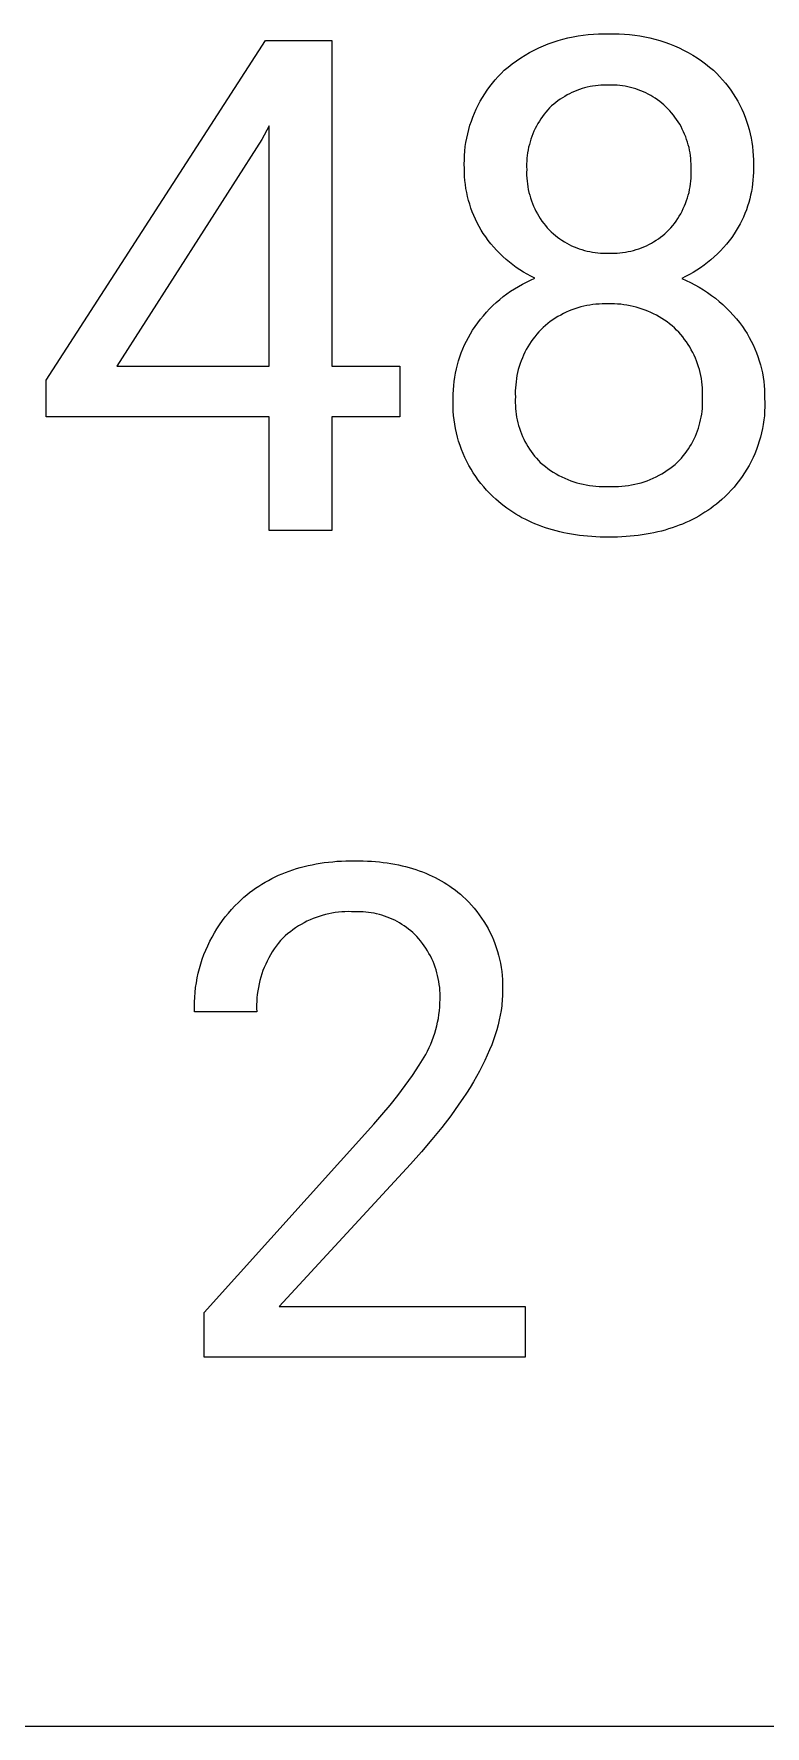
# Model space of a CAD drawing. Header units: millimetres. Extents: x 974 to 5700, y -47 to 3256.
# Drawn here: x 4735.4 to 4802.2, y 217.6 to 372.3 of the extents above; entities that cross this region are included whole.
import ezdxf

# ---------------------------------------------------------------- set-up
doc = ezdxf.new("R2010")
doc.units = ezdxf.units.MM
doc.header["$MEASUREMENT"] = 0
doc.layers.add('Domyślny', color=7, linetype='Continuous', true_color=0x000000)

msp = doc.modelspace()

# ---------------------------------------------------------------- linework, layer by layer
at = {"layer": 'Domyślny', "color": 18, "lineweight": 15, "true_color": 0x000000}
for p, q in [((4736.52, 340.63), (4756.55, 371.66)), ((4756.55, 371.66), (4762.61, 371.66)), ((4762.61, 371.66), (4762.61, 341.92)), ((4781.94, 371.19), (4782.38, 371.37)), ((4782.38, 371.37), (4782.82, 371.53)), ((4782.82, 371.53), (4783.27, 371.68)), ((4783.27, 371.68), (4783.72, 371.81)), ((4783.72, 371.81), (4784.17, 371.92)), ((4784.17, 371.92), (4784.64, 372.02)), ((4784.64, 372.02), (4785.1, 372.11)), ((4785.1, 372.11), (4785.57, 372.17)), ((4785.57, 372.17), (4786.03, 372.23)), ((4786.03, 372.23), (4786.5, 372.26)), ((4786.5, 372.26), (4786.97, 372.28)), ((4786.97, 372.28), (4787.45, 372.28)), ((4787.45, 372.28), (4787.92, 372.27)), ((4787.92, 372.27), (4788.39, 372.28)), ((4788.39, 372.28), (4788.86, 372.28)), ((4788.86, 372.28), (4789.33, 372.26)), ((4789.33, 372.26), (4789.8, 372.22)), ((4789.8, 372.22), (4790.27, 372.17)), ((4790.27, 372.17), (4790.73, 372.11)), ((4790.73, 372.11), (4791.2, 372.02)), ((4791.2, 372.02), (4791.66, 371.92)), ((4791.66, 371.92), (4792.11, 371.81)), ((4792.11, 371.81), (4792.57, 371.67)), ((4792.57, 371.67), (4793.01, 371.53)), ((4793.01, 371.53), (4793.46, 371.37)), ((4793.46, 371.37), (4793.89, 371.19)), ((4779.09, 369.54), (4779.47, 369.82)), ((4779.47, 369.82), (4779.86, 370.08)), ((4779.86, 370.08), (4780.26, 370.33)), ((4780.26, 370.33), (4780.67, 370.57)), ((4780.67, 370.57), (4781.09, 370.79)), ((4781.09, 370.79), (4781.51, 371)), ((4781.51, 371), (4781.94, 371.19)), ((4793.89, 371.19), (4794.32, 371)), ((4794.32, 371), (4794.74, 370.79)), ((4794.74, 370.79), (4795.16, 370.57)), ((4795.16, 370.57), (4795.57, 370.33)), ((4795.57, 370.33), (4795.97, 370.08)), ((4795.97, 370.08), (4796.36, 369.82)), ((4796.36, 369.82), (4796.74, 369.54)), ((4777.53, 368.08), (4777.8, 368.38)), ((4777.8, 368.38), (4778.08, 368.67)), ((4778.08, 368.67), (4778.36, 368.95)), ((4778.36, 368.95), (4778.72, 369.25)), ((4778.72, 369.25), (4779.09, 369.54)), ((4796.74, 369.54), (4797.11, 369.25)), ((4797.11, 369.25), (4797.47, 368.95)), ((4797.47, 368.95), (4797.76, 368.67)), ((4797.76, 368.67), (4798.03, 368.38)), ((4798.03, 368.38), (4798.3, 368.08)), ((4776.36, 366.47), (4776.57, 366.81)), ((4776.57, 366.81), (4776.8, 367.14)), ((4776.8, 367.14), (4777.03, 367.46)), ((4777.03, 367.46), (4777.28, 367.78)), ((4777.28, 367.78), (4777.53, 368.08)), ((4784.09, 366.7), (4783.88, 366.57)), ((4784.31, 366.81), (4784.09, 366.7)), ((4784.54, 366.92), (4784.31, 366.81)), ((4784.76, 367.02), (4784.54, 366.92)), ((4784.99, 367.11), (4784.76, 367.02)), ((4785.23, 367.2), (4784.99, 367.11)), ((4785.46, 367.28), (4785.23, 367.2)), ((4785.7, 367.35), (4785.46, 367.28)), ((4785.94, 367.41), (4785.7, 367.35)), ((4786.19, 367.46), (4785.94, 367.41)), ((4786.43, 367.5), (4786.19, 367.46)), ((4786.68, 367.54), (4786.43, 367.5)), ((4786.92, 367.57), (4786.68, 367.54)), ((4787.17, 367.59), (4786.92, 367.57)), ((4787.42, 367.6), (4787.17, 367.59)), ((4787.67, 367.6), (4787.42, 367.6)), ((4787.92, 367.59), (4787.67, 367.6)), ((4788.16, 367.6), (4787.92, 367.59)), ((4788.41, 367.59), (4788.16, 367.6)), ((4788.66, 367.58), (4788.41, 367.59)), ((4788.91, 367.56), (4788.66, 367.58)), ((4789.16, 367.53), (4788.91, 367.56)), ((4789.4, 367.49), (4789.16, 367.53)), ((4789.65, 367.44), (4789.4, 367.49)), ((4789.89, 367.39), (4789.65, 367.44)), ((4790.13, 367.32), (4789.89, 367.39)), ((4790.37, 367.25), (4790.13, 367.32)), ((4790.6, 367.17), (4790.37, 367.25)), ((4790.83, 367.08), (4790.6, 367.17)), ((4791.06, 366.99), (4790.83, 367.08)), ((4791.29, 366.88), (4791.06, 366.99)), ((4791.51, 366.77), (4791.29, 366.88)), ((4791.73, 366.65), (4791.51, 366.77)), ((4791.94, 366.52), (4791.73, 366.65)), ((4798.3, 368.08), (4798.56, 367.78)), ((4798.56, 367.78), (4798.81, 367.46)), ((4798.81, 367.46), (4799.04, 367.14)), ((4799.04, 367.14), (4799.26, 366.81)), ((4799.26, 366.81), (4799.48, 366.47)), ((4775.48, 364.67), (4775.63, 365.04)), ((4775.63, 365.04), (4775.8, 365.41)), ((4775.8, 365.41), (4775.97, 365.77)), ((4775.97, 365.77), (4776.16, 366.12)), ((4776.16, 366.12), (4776.36, 366.47)), ((4782.16, 365.13), (4782, 364.93)), ((4782.33, 365.33), (4782.16, 365.13)), ((4782.5, 365.52), (4782.33, 365.33)), ((4782.68, 365.69), (4782.5, 365.52)), ((4782.87, 365.85), (4782.68, 365.69)), ((4783.06, 366.01), (4782.87, 365.85)), ((4783.26, 366.16), (4783.06, 366.01)), ((4783.46, 366.3), (4783.26, 366.16)), ((4783.67, 366.44), (4783.46, 366.3)), ((4783.88, 366.57), (4783.67, 366.44)), ((4792.15, 366.39), (4791.94, 366.52)), ((4792.36, 366.25), (4792.15, 366.39)), ((4792.56, 366.1), (4792.36, 366.25)), ((4792.75, 365.94), (4792.56, 366.1)), ((4792.94, 365.78), (4792.75, 365.94)), ((4793.12, 365.61), (4792.94, 365.78)), ((4793.3, 365.44), (4793.12, 365.61)), ((4793.47, 365.25), (4793.3, 365.44)), ((4793.64, 365.06), (4793.47, 365.25)), ((4793.8, 364.86), (4793.64, 365.06)), ((4799.48, 366.47), (4799.68, 366.12)), ((4799.68, 366.12), (4799.86, 365.77)), ((4799.86, 365.77), (4800.04, 365.41)), ((4800.04, 365.41), (4800.2, 365.05)), ((4800.2, 365.05), (4800.35, 364.68)), ((4756.9, 363.88), (4756.22, 362.64)), ((4756.9, 341.92), (4756.9, 363.88)), ((4775.02, 363.15), (4775.11, 363.54)), ((4775.11, 363.54), (4775.22, 363.92)), ((4775.22, 363.92), (4775.35, 364.3)), ((4775.35, 364.3), (4775.48, 364.67)), ((4781.18, 363.62), (4781.07, 363.39)), ((4781.3, 363.85), (4781.18, 363.62)), ((4781.42, 364.08), (4781.3, 363.85)), ((4781.56, 364.3), (4781.42, 364.08)), ((4781.7, 364.51), (4781.56, 364.3)), ((4781.84, 364.72), (4781.7, 364.51)), ((4782, 364.93), (4781.84, 364.72)), ((4793.95, 364.66), (4793.8, 364.86)), ((4794.1, 364.45), (4793.95, 364.66)), ((4794.24, 364.24), (4794.1, 364.45)), ((4794.38, 364.02), (4794.24, 364.24)), ((4794.5, 363.8), (4794.38, 364.02)), ((4794.62, 363.57), (4794.5, 363.8)), ((4794.73, 363.34), (4794.62, 363.57)), ((4800.35, 364.68), (4800.49, 364.3)), ((4800.49, 364.3), (4800.61, 363.92)), ((4800.61, 363.92), (4800.72, 363.54)), ((4800.72, 363.54), (4800.82, 363.15)), ((4756.22, 362.64), (4742.97, 341.92)), ((4774.76, 361.57), (4774.8, 361.97)), ((4774.8, 361.97), (4774.86, 362.36)), ((4774.86, 362.36), (4774.93, 362.76)), ((4774.93, 362.76), (4775.02, 363.15)), ((4780.65, 362.18), (4780.58, 361.93)), ((4780.71, 362.42), (4780.65, 362.18)), ((4780.79, 362.67), (4780.71, 362.42)), ((4780.88, 362.91), (4780.79, 362.67)), ((4780.97, 363.15), (4780.88, 362.91)), ((4781.07, 363.39), (4780.97, 363.15)), ((4794.83, 363.11), (4794.73, 363.34)), ((4794.93, 362.88), (4794.83, 363.11)), ((4795.01, 362.64), (4794.93, 362.88)), ((4795.09, 362.39), (4795.01, 362.64)), ((4795.16, 362.15), (4795.09, 362.39)), ((4795.23, 361.9), (4795.16, 362.15)), ((4800.82, 363.15), (4800.9, 362.76)), ((4800.9, 362.76), (4800.98, 362.37)), ((4800.98, 362.37), (4801.03, 361.97)), ((4801.03, 361.97), (4801.07, 361.57)), ((4774.71, 360.37), (4774.72, 360.77)), ((4774.72, 360.77), (4774.73, 361.17)), ((4774.73, 361.17), (4774.76, 361.57)), ((4780.41, 360.65), (4780.4, 360.4)), ((4780.43, 360.91), (4780.41, 360.65)), ((4780.45, 361.17), (4780.43, 360.91)), ((4780.49, 361.42), (4780.45, 361.17)), ((4780.53, 361.67), (4780.49, 361.42)), ((4780.58, 361.93), (4780.53, 361.67)), ((4795.28, 361.65), (4795.23, 361.9)), ((4795.33, 361.4), (4795.28, 361.65)), ((4795.36, 361.15), (4795.33, 361.4)), ((4795.39, 360.9), (4795.36, 361.15)), ((4795.41, 360.64), (4795.39, 360.9)), ((4795.43, 360.39), (4795.41, 360.64)), ((4801.07, 361.57), (4801.1, 361.17)), ((4801.1, 361.17), (4801.12, 360.77)), ((4801.12, 360.77), (4801.12, 360.37)), ((4774.73, 359.97), (4774.71, 360.37)), ((4774.73, 359.61), (4774.73, 359.97)), ((4774.74, 359.24), (4774.73, 359.61)), ((4774.77, 358.87), (4774.74, 359.24)), ((4774.81, 358.5), (4774.77, 358.87)), ((4780.4, 360.4), (4780.4, 360.14)), ((4780.4, 360.14), (4780.41, 359.88)), ((4780.41, 359.88), (4780.4, 359.62)), ((4780.4, 359.62), (4780.4, 359.35)), ((4780.4, 359.35), (4780.42, 359.09)), ((4780.42, 359.09), (4780.44, 358.83)), ((4795.4, 358.83), (4795.42, 359.09)), ((4795.42, 359.88), (4795.43, 360.14)), ((4795.43, 359.62), (4795.42, 359.88)), ((4795.42, 359.09), (4795.43, 359.36)), ((4795.43, 360.14), (4795.43, 360.39)), ((4795.43, 359.36), (4795.43, 359.62)), ((4801.07, 358.92), (4801.04, 358.58)), ((4801.09, 359.27), (4801.07, 358.92)), ((4801.11, 359.62), (4801.09, 359.27)), ((4801.12, 360.37), (4801.11, 359.97)), ((4801.11, 359.97), (4801.11, 359.62)), ((4774.86, 358.14), (4774.81, 358.5)), ((4774.93, 357.78), (4774.86, 358.14)), ((4775, 357.42), (4774.93, 357.78)), ((4775.09, 357.06), (4775, 357.42)), ((4780.44, 358.83), (4780.47, 358.57)), ((4780.47, 358.57), (4780.51, 358.31)), ((4780.51, 358.31), (4780.55, 358.05)), ((4780.55, 358.05), (4780.61, 357.79)), ((4780.61, 357.79), (4780.68, 357.54)), ((4780.68, 357.54), (4780.75, 357.28)), ((4795.09, 357.29), (4795.16, 357.54)), ((4795.16, 357.54), (4795.23, 357.79)), ((4795.23, 357.79), (4795.28, 358.05)), ((4795.28, 358.05), (4795.33, 358.31)), ((4795.33, 358.31), (4795.37, 358.57)), ((4795.37, 358.57), (4795.4, 358.83)), ((4800.86, 357.54), (4800.78, 357.2)), ((4800.93, 357.88), (4800.86, 357.54)), ((4800.99, 358.23), (4800.93, 357.88)), ((4801.04, 358.58), (4800.99, 358.23)), ((4775.2, 356.7), (4775.09, 357.06)), ((4775.31, 356.35), (4775.2, 356.7)), ((4775.44, 356.01), (4775.31, 356.35)), ((4775.58, 355.67), (4775.44, 356.01)), ((4780.75, 357.28), (4780.83, 357.03)), ((4780.83, 357.03), (4780.93, 356.79)), ((4780.93, 356.79), (4781.03, 356.54)), ((4781.03, 356.54), (4781.14, 356.3)), ((4781.14, 356.3), (4781.25, 356.07)), ((4781.25, 356.07), (4781.38, 355.84)), ((4781.38, 355.84), (4781.51, 355.61)), ((4794.34, 355.61), (4794.47, 355.84)), ((4794.47, 355.84), (4794.6, 356.07)), ((4794.6, 356.07), (4794.71, 356.31)), ((4794.71, 356.31), (4794.82, 356.55)), ((4794.82, 356.55), (4794.92, 356.79)), ((4794.92, 356.79), (4795.01, 357.04)), ((4795.01, 357.04), (4795.09, 357.29)), ((4800.34, 355.87), (4800.2, 355.54)), ((4800.47, 356.19), (4800.34, 355.87)), ((4800.58, 356.52), (4800.47, 356.19)), ((4800.69, 356.86), (4800.58, 356.52)), ((4800.78, 357.2), (4800.69, 356.86)), ((4775.73, 355.33), (4775.58, 355.67)), ((4775.89, 355), (4775.73, 355.33)), ((4776.06, 354.67), (4775.89, 355)), ((4776.25, 354.35), (4776.06, 354.67)), ((4776.44, 354.04), (4776.25, 354.35)), ((4781.51, 355.61), (4781.65, 355.39)), ((4781.65, 355.39), (4781.8, 355.17)), ((4781.8, 355.17), (4781.96, 354.96)), ((4781.96, 354.96), (4782.12, 354.75)), ((4782.12, 354.75), (4782.29, 354.55)), ((4782.29, 354.55), (4782.47, 354.36)), ((4782.47, 354.36), (4782.65, 354.18)), ((4793.21, 354.18), (4793.39, 354.36)), ((4793.39, 354.36), (4793.57, 354.55)), ((4793.57, 354.55), (4793.74, 354.75)), ((4793.74, 354.75), (4793.9, 354.96)), ((4793.9, 354.96), (4794.05, 355.17)), ((4794.05, 355.17), (4794.2, 355.39)), ((4794.2, 355.39), (4794.34, 355.61)), ((4799.55, 354.3), (4799.36, 354.01)), ((4799.73, 354.61), (4799.55, 354.3)), ((4799.9, 354.91), (4799.73, 354.61)), ((4800.05, 355.23), (4799.9, 354.91)), ((4800.2, 355.54), (4800.05, 355.23)), ((4776.66, 353.72), (4776.44, 354.04)), ((4776.9, 353.4), (4776.66, 353.72)), ((4777.14, 353.09), (4776.9, 353.4)), ((4777.4, 352.79), (4777.14, 353.09)), ((4777.66, 352.5), (4777.4, 352.79)), ((4782.65, 354.18), (4782.84, 354.01)), ((4782.84, 354.01), (4783.03, 353.85)), ((4783.03, 353.85), (4783.23, 353.7)), ((4783.23, 353.7), (4783.43, 353.55)), ((4783.43, 353.55), (4783.63, 353.41)), ((4783.63, 353.41), (4783.85, 353.28)), ((4783.85, 353.28), (4784.06, 353.15)), ((4784.06, 353.15), (4784.28, 353.03)), ((4784.28, 353.03), (4784.51, 352.92)), ((4784.51, 352.92), (4784.74, 352.82)), ((4784.74, 352.82), (4784.97, 352.73)), ((4784.97, 352.73), (4785.21, 352.64)), ((4790.64, 352.64), (4790.88, 352.73)), ((4790.88, 352.73), (4791.11, 352.82)), ((4791.11, 352.82), (4791.34, 352.92)), ((4791.34, 352.92), (4791.56, 353.04)), ((4791.56, 353.04), (4791.79, 353.15)), ((4791.79, 353.15), (4792, 353.28)), ((4792, 353.28), (4792.22, 353.41)), ((4792.22, 353.41), (4792.43, 353.55)), ((4792.43, 353.55), (4792.63, 353.7)), ((4792.63, 353.7), (4792.83, 353.85)), ((4792.83, 353.85), (4793.02, 354.01)), ((4793.02, 354.01), (4793.21, 354.18)), ((4798.38, 352.75), (4798.1, 352.46)), ((4798.64, 353.06), (4798.38, 352.75)), ((4798.89, 353.37), (4798.64, 353.06)), ((4799.13, 353.68), (4798.89, 353.37)), ((4799.36, 354.01), (4799.13, 353.68)), ((4777.94, 352.21), (4777.66, 352.5)), ((4778.22, 351.94), (4777.94, 352.21)), ((4778.52, 351.67), (4778.22, 351.94)), ((4778.82, 351.42), (4778.52, 351.67)), ((4779.13, 351.18), (4778.82, 351.42)), ((4779.45, 350.94), (4779.13, 351.18)), ((4785.21, 352.64), (4785.44, 352.56)), ((4785.44, 352.56), (4785.68, 352.49)), ((4785.68, 352.49), (4785.93, 352.43)), ((4785.93, 352.43), (4786.17, 352.38)), ((4786.17, 352.38), (4786.42, 352.33)), ((4786.42, 352.33), (4786.67, 352.3)), ((4786.67, 352.3), (4786.91, 352.27)), ((4786.91, 352.27), (4787.16, 352.25)), ((4787.16, 352.25), (4787.42, 352.24)), ((4787.42, 352.24), (4787.67, 352.24)), ((4787.67, 352.24), (4787.92, 352.25)), ((4787.92, 352.25), (4788.17, 352.24)), ((4788.17, 352.24), (4788.42, 352.24)), ((4788.42, 352.24), (4788.67, 352.25)), ((4788.67, 352.25), (4788.92, 352.27)), ((4788.92, 352.27), (4789.17, 352.3)), ((4789.17, 352.3), (4789.42, 352.33)), ((4789.42, 352.33), (4789.67, 352.38)), ((4789.67, 352.38), (4789.91, 352.43)), ((4789.91, 352.43), (4790.16, 352.49)), ((4790.16, 352.49), (4790.4, 352.56)), ((4790.4, 352.56), (4790.64, 352.64)), ((4796.61, 351.14), (4796.28, 350.91)), ((4796.93, 351.39), (4796.61, 351.14)), ((4797.23, 351.64), (4796.93, 351.39)), ((4797.53, 351.9), (4797.23, 351.64)), ((4797.82, 352.18), (4797.53, 351.9)), ((4798.1, 352.46), (4797.82, 352.18)), ((4779.77, 350.72), (4779.45, 350.94)), ((4780.11, 350.51), (4779.77, 350.72)), ((4780.01, 349.41), (4780.39, 349.6)), ((4780.45, 350.31), (4780.11, 350.51)), ((4780.39, 349.6), (4780.76, 349.78)), ((4780.79, 350.12), (4780.45, 350.31)), ((4780.76, 349.78), (4781.15, 349.95)), ((4781.15, 349.95), (4780.79, 350.12)), ((4794.92, 350.09), (4794.56, 349.92)), ((4794.56, 349.92), (4794.97, 349.74)), ((4795.27, 350.28), (4794.92, 350.09)), ((4794.97, 349.74), (4795.37, 349.55)), ((4795.61, 350.48), (4795.27, 350.28)), ((4795.95, 350.69), (4795.61, 350.48)), ((4796.28, 350.91), (4795.95, 350.69)), ((4777.94, 348), (4778.26, 348.26)), ((4778.26, 348.26), (4778.6, 348.51)), ((4778.6, 348.51), (4778.94, 348.75)), ((4778.94, 348.75), (4779.29, 348.98)), ((4779.29, 348.98), (4779.65, 349.2)), ((4779.65, 349.2), (4780.01, 349.41)), ((4795.37, 349.55), (4795.77, 349.34)), ((4795.77, 349.34), (4796.16, 349.12)), ((4796.16, 349.12), (4796.55, 348.89)), ((4796.55, 348.89), (4796.92, 348.64)), ((4796.92, 348.64), (4797.29, 348.38)), ((4797.29, 348.38), (4797.64, 348.11)), ((4797.64, 348.11), (4797.99, 347.83)), ((4776.19, 346.2), (4776.45, 346.52)), ((4776.45, 346.52), (4776.73, 346.84)), ((4776.73, 346.84), (4777.02, 347.14)), ((4777.02, 347.14), (4777.31, 347.44)), ((4777.31, 347.44), (4777.62, 347.72)), ((4777.62, 347.72), (4777.94, 348)), ((4783.51, 346.58), (4783.26, 346.44)), ((4783.76, 346.72), (4783.51, 346.58)), ((4784.01, 346.84), (4783.76, 346.72)), ((4784.27, 346.95), (4784.01, 346.84)), ((4784.53, 347.06), (4784.27, 346.95)), ((4784.8, 347.15), (4784.53, 347.06)), ((4785.07, 347.24), (4784.8, 347.15)), ((4785.34, 347.32), (4785.07, 347.24)), ((4785.61, 347.39), (4785.34, 347.32)), ((4785.89, 347.44), (4785.61, 347.39)), ((4786.16, 347.49), (4785.89, 347.44)), ((4786.44, 347.53), (4786.16, 347.49)), ((4786.72, 347.56), (4786.44, 347.53)), ((4787.01, 347.58), (4786.72, 347.56)), ((4787.29, 347.6), (4787.01, 347.58)), ((4787.57, 347.6), (4787.29, 347.6)), ((4787.85, 347.59), (4787.57, 347.6)), ((4788.14, 347.59), (4787.85, 347.59)), ((4788.43, 347.59), (4788.14, 347.59)), ((4788.71, 347.58), (4788.43, 347.59)), ((4789, 347.56), (4788.71, 347.58)), ((4789.28, 347.52), (4789, 347.56)), ((4789.56, 347.48), (4789.28, 347.52)), ((4789.85, 347.43), (4789.56, 347.48)), ((4790.13, 347.37), (4789.85, 347.43)), ((4790.4, 347.3), (4790.13, 347.37)), ((4790.68, 347.22), (4790.4, 347.3)), ((4790.95, 347.13), (4790.68, 347.22)), ((4791.22, 347.04), (4790.95, 347.13)), ((4791.48, 346.93), (4791.22, 347.04)), ((4791.75, 346.81), (4791.48, 346.93)), ((4792, 346.69), (4791.75, 346.81)), ((4792.26, 346.56), (4792, 346.69)), ((4792.51, 346.42), (4792.26, 346.56)), ((4797.99, 347.83), (4798.33, 347.53)), ((4798.33, 347.53), (4798.65, 347.22)), ((4798.65, 347.22), (4798.97, 346.9)), ((4798.97, 346.9), (4799.27, 346.58)), ((4799.27, 346.58), (4799.57, 346.24)), ((4775.27, 344.87), (4775.47, 345.2)), ((4775.47, 345.2), (4775.69, 345.53)), ((4775.69, 345.53), (4775.93, 345.87)), ((4775.93, 345.87), (4776.19, 346.2)), ((4781.51, 345.04), (4781.32, 344.82)), ((4781.7, 345.24), (4781.51, 345.04)), ((4781.9, 345.44), (4781.7, 345.24)), ((4782.12, 345.62), (4781.9, 345.44)), ((4782.33, 345.8), (4782.12, 345.62)), ((4782.56, 345.98), (4782.33, 345.8)), ((4782.79, 346.14), (4782.56, 345.98)), ((4783.02, 346.3), (4782.79, 346.14)), ((4783.26, 346.44), (4783.02, 346.3)), ((4792.75, 346.27), (4792.51, 346.42)), ((4792.99, 346.11), (4792.75, 346.27)), ((4793.23, 345.95), (4792.99, 346.11)), ((4793.45, 345.77), (4793.23, 345.95)), ((4793.68, 345.59), (4793.45, 345.77)), ((4793.89, 345.41), (4793.68, 345.59)), ((4794.1, 345.21), (4793.89, 345.41)), ((4794.3, 345.01), (4794.1, 345.21)), ((4794.48, 344.8), (4794.3, 345.01)), ((4799.57, 346.24), (4799.85, 345.89)), ((4799.85, 345.89), (4800.11, 345.53)), ((4800.11, 345.53), (4800.33, 345.21)), ((4800.33, 345.21), (4800.54, 344.88)), ((4774.43, 343.14), (4774.58, 343.5)), ((4774.58, 343.5), (4774.73, 343.85)), ((4774.73, 343.85), (4774.9, 344.2)), ((4774.9, 344.2), (4775.08, 344.54)), ((4775.08, 344.54), (4775.27, 344.87)), ((4780.37, 343.43), (4780.24, 343.18)), ((4780.51, 343.67), (4780.37, 343.43)), ((4780.66, 343.91), (4780.51, 343.67)), ((4780.81, 344.15), (4780.66, 343.91)), ((4780.97, 344.38), (4780.81, 344.15)), ((4781.14, 344.6), (4780.97, 344.38)), ((4781.32, 344.82), (4781.14, 344.6)), ((4794.66, 344.58), (4794.48, 344.8)), ((4794.83, 344.36), (4794.66, 344.58)), ((4795, 344.13), (4794.83, 344.36)), ((4795.15, 343.9), (4795, 344.13)), ((4795.3, 343.66), (4795.15, 343.9)), ((4795.44, 343.41), (4795.3, 343.66)), ((4795.57, 343.16), (4795.44, 343.41)), ((4800.54, 344.88), (4800.73, 344.54)), ((4800.73, 344.54), (4800.91, 344.2)), ((4800.91, 344.2), (4801.08, 343.85)), ((4801.08, 343.85), (4801.24, 343.5)), ((4801.24, 343.5), (4801.39, 343.14)), ((4742.97, 341.92), (4756.9, 341.92)), ((4762.61, 341.92), (4768.83, 341.92)), ((4768.83, 341.92), (4768.83, 337.28)), ((4773.98, 341.66), (4774.08, 342.03)), ((4774.08, 342.03), (4774.18, 342.41)), ((4774.18, 342.41), (4774.3, 342.77)), ((4774.3, 342.77), (4774.43, 343.14)), ((4779.72, 341.87), (4779.64, 341.6)), ((4779.81, 342.14), (4779.72, 341.87)), ((4779.9, 342.4), (4779.81, 342.14)), ((4780.01, 342.67), (4779.9, 342.4)), ((4780.12, 342.92), (4780.01, 342.67)), ((4780.24, 343.18), (4780.12, 342.92)), ((4795.7, 342.91), (4795.57, 343.16)), ((4795.81, 342.65), (4795.7, 342.91)), ((4795.92, 342.39), (4795.81, 342.65)), ((4796.01, 342.13), (4795.92, 342.39)), ((4796.1, 341.86), (4796.01, 342.13)), ((4796.18, 341.59), (4796.1, 341.86)), ((4801.39, 343.14), (4801.52, 342.78)), ((4801.52, 342.78), (4801.64, 342.41)), ((4801.64, 342.41), (4801.75, 342.04)), ((4801.75, 342.04), (4801.85, 341.67)), ((4736.52, 337.28), (4736.52, 340.63)), ((4773.74, 340.14), (4773.78, 340.52)), ((4773.78, 340.52), (4773.83, 340.9)), ((4773.83, 340.9), (4773.9, 341.28)), ((4773.9, 341.28), (4773.98, 341.66)), ((4779.43, 340.49), (4779.4, 340.21)), ((4779.47, 340.77), (4779.43, 340.49)), ((4779.52, 341.05), (4779.47, 340.77)), ((4779.58, 341.33), (4779.52, 341.05)), ((4779.64, 341.6), (4779.58, 341.33)), ((4796.25, 341.32), (4796.18, 341.59)), ((4796.31, 341.05), (4796.25, 341.32)), ((4796.36, 340.77), (4796.31, 341.05)), ((4796.4, 340.49), (4796.36, 340.77)), ((4796.43, 340.21), (4796.4, 340.49)), ((4801.85, 341.67), (4801.93, 341.29)), ((4801.93, 341.29), (4802, 340.91)), ((4802, 340.91), (4802.05, 340.52)), ((4802.05, 340.52), (4802.1, 340.14)), ((4773.68, 338.58), (4773.69, 338.98)), ((4773.69, 339.36), (4773.71, 339.75)), ((4773.69, 338.98), (4773.69, 339.36)), ((4773.71, 339.75), (4773.74, 340.14)), ((4779.38, 339.93), (4779.36, 339.65)), ((4779.36, 339.65), (4779.36, 339.37)), ((4779.36, 339.37), (4779.37, 339.09)), ((4779.37, 339.09), (4779.36, 338.82)), ((4779.36, 338.82), (4779.36, 338.56)), ((4779.4, 340.21), (4779.38, 339.93)), ((4796.45, 339.93), (4796.43, 340.21)), ((4796.47, 339.65), (4796.45, 339.93)), ((4796.46, 339.09), (4796.47, 339.37)), ((4796.47, 338.83), (4796.46, 339.09)), ((4796.47, 339.37), (4796.47, 339.65)), ((4796.47, 338.56), (4796.47, 338.83)), ((4802.1, 340.14), (4802.13, 339.75)), ((4802.13, 339.75), (4802.14, 339.37)), ((4802.14, 339.37), (4802.14, 338.98)), ((4802.14, 338.98), (4802.16, 338.58)), ((4756.9, 337.28), (4736.52, 337.28)), ((4756.9, 326.89), (4756.9, 337.28)), ((4768.83, 337.28), (4762.61, 337.28)), ((4762.61, 337.28), (4762.61, 326.89)), ((4773.68, 338.18), (4773.68, 338.58)), ((4773.7, 337.78), (4773.68, 338.18)), ((4773.73, 337.39), (4773.7, 337.78)), ((4773.77, 336.99), (4773.73, 337.39)), ((4779.36, 338.56), (4779.37, 338.3)), ((4779.37, 338.3), (4779.38, 338.03)), ((4779.38, 338.03), (4779.41, 337.77)), ((4779.41, 337.77), (4779.44, 337.51)), ((4779.44, 337.51), (4779.48, 337.25)), ((4779.48, 337.25), (4779.54, 336.99)), ((4796.29, 337), (4796.35, 337.25)), ((4796.35, 337.25), (4796.39, 337.51)), ((4796.39, 337.51), (4796.42, 337.77)), ((4796.42, 337.77), (4796.45, 338.04)), ((4796.45, 338.04), (4796.47, 338.3)), ((4796.47, 338.3), (4796.47, 338.56)), ((4802.11, 337.38), (4802.06, 336.99)), ((4802.14, 337.78), (4802.11, 337.38)), ((4802.15, 338.18), (4802.14, 337.78)), ((4802.16, 338.58), (4802.15, 338.18)), ((4773.83, 336.6), (4773.77, 336.99)), ((4773.9, 336.2), (4773.83, 336.6)), ((4773.99, 335.81), (4773.9, 336.2)), ((4774.08, 335.43), (4773.99, 335.81)), ((4779.54, 336.99), (4779.6, 336.73)), ((4779.6, 336.73), (4779.67, 336.48)), ((4779.67, 336.48), (4779.74, 336.23)), ((4779.74, 336.23), (4779.83, 335.98)), ((4779.83, 335.98), (4779.92, 335.73)), ((4779.92, 335.73), (4780.02, 335.49)), ((4795.81, 335.5), (4795.91, 335.74)), ((4795.91, 335.74), (4796, 335.99)), ((4796, 335.99), (4796.09, 336.23)), ((4796.09, 336.23), (4796.17, 336.49)), ((4796.17, 336.49), (4796.23, 336.74)), ((4796.23, 336.74), (4796.29, 337)), ((4801.85, 335.81), (4801.76, 335.42)), ((4801.94, 336.2), (4801.85, 335.81)), ((4802.01, 336.59), (4801.94, 336.2)), ((4802.06, 336.99), (4802.01, 336.59)), ((4774.19, 335.04), (4774.08, 335.43)), ((4774.32, 334.66), (4774.19, 335.04)), ((4774.45, 334.29), (4774.32, 334.66)), ((4774.6, 333.92), (4774.45, 334.29)), ((4780.02, 335.49), (4780.13, 335.25)), ((4780.13, 335.25), (4780.25, 335.01)), ((4780.25, 335.01), (4780.38, 334.78)), ((4780.38, 334.78), (4780.51, 334.56)), ((4780.51, 334.56), (4780.65, 334.33)), ((4780.65, 334.33), (4780.8, 334.11)), ((4780.8, 334.11), (4780.96, 333.9)), ((4794.87, 333.92), (4795.03, 334.13)), ((4795.03, 334.13), (4795.18, 334.34)), ((4795.18, 334.34), (4795.32, 334.57)), ((4795.32, 334.57), (4795.45, 334.79)), ((4795.45, 334.79), (4795.58, 335.02)), ((4795.58, 335.02), (4795.7, 335.26)), ((4795.7, 335.26), (4795.81, 335.5)), ((4801.39, 334.28), (4801.24, 333.91)), ((4801.52, 334.66), (4801.39, 334.28)), ((4801.65, 335.04), (4801.52, 334.66)), ((4801.76, 335.42), (4801.65, 335.04)), ((4774.76, 333.56), (4774.6, 333.92)), ((4774.94, 333.2), (4774.76, 333.56)), ((4775.12, 332.84), (4774.94, 333.2)), ((4775.32, 332.5), (4775.12, 332.84)), ((4780.96, 333.9), (4781.12, 333.69)), ((4781.12, 333.69), (4781.29, 333.49)), ((4781.29, 333.49), (4781.47, 333.3)), ((4781.47, 333.3), (4781.65, 333.11)), ((4781.65, 333.11), (4781.88, 332.91)), ((4781.88, 332.91), (4782.11, 332.73)), ((4782.11, 332.73), (4782.34, 332.55)), ((4793.25, 332.39), (4793.49, 332.56)), ((4793.49, 332.56), (4793.73, 332.74)), ((4793.73, 332.74), (4793.96, 332.93)), ((4793.96, 332.93), (4794.18, 333.12)), ((4794.18, 333.12), (4794.36, 333.31)), ((4794.36, 333.31), (4794.54, 333.51)), ((4794.54, 333.51), (4794.71, 333.71)), ((4794.71, 333.71), (4794.87, 333.92)), ((4800.72, 332.83), (4800.52, 332.49)), ((4800.9, 333.19), (4800.72, 332.83)), ((4801.08, 333.55), (4800.9, 333.19)), ((4801.24, 333.91), (4801.08, 333.55)), ((4775.53, 332.16), (4775.32, 332.5)), ((4775.75, 331.83), (4775.53, 332.16)), ((4775.98, 331.5), (4775.75, 331.83)), ((4776.22, 331.19), (4775.98, 331.5)), ((4776.48, 330.88), (4776.22, 331.19)), ((4782.34, 332.55), (4782.59, 332.38)), ((4782.59, 332.38), (4782.83, 332.22)), ((4782.83, 332.22), (4783.09, 332.07)), ((4783.09, 332.07), (4783.35, 331.92)), ((4783.35, 331.92), (4783.61, 331.79)), ((4783.61, 331.79), (4783.88, 331.66)), ((4783.88, 331.66), (4784.15, 331.55)), ((4784.15, 331.55), (4784.43, 331.44)), ((4784.43, 331.44), (4784.71, 331.34)), ((4784.71, 331.34), (4784.99, 331.25)), ((4784.99, 331.25), (4785.27, 331.17)), ((4785.27, 331.17), (4785.56, 331.11)), ((4785.56, 331.11), (4785.85, 331.05)), ((4785.85, 331.05), (4786.14, 331)), ((4789.69, 331), (4789.98, 331.05)), ((4789.98, 331.05), (4790.27, 331.11)), ((4790.27, 331.11), (4790.56, 331.18)), ((4790.56, 331.18), (4790.85, 331.25)), ((4790.85, 331.25), (4791.13, 331.34)), ((4791.13, 331.34), (4791.41, 331.44)), ((4791.41, 331.44), (4791.69, 331.55)), ((4791.69, 331.55), (4791.96, 331.67)), ((4791.96, 331.67), (4792.23, 331.79)), ((4792.23, 331.79), (4792.49, 331.93)), ((4792.49, 331.93), (4792.75, 332.07)), ((4792.75, 332.07), (4793, 332.23)), ((4793, 332.23), (4793.25, 332.39)), ((4799.61, 331.17), (4799.36, 330.86)), ((4799.85, 331.49), (4799.61, 331.17)), ((4800.09, 331.81), (4799.85, 331.49)), ((4800.31, 332.15), (4800.09, 331.81)), ((4800.52, 332.49), (4800.31, 332.15)), ((4776.74, 330.58), (4776.48, 330.88)), ((4777.01, 330.29), (4776.74, 330.58)), ((4777.3, 330.01), (4777.01, 330.29)), ((4777.59, 329.74), (4777.3, 330.01)), ((4777.84, 329.53), (4777.59, 329.74)), ((4778.08, 329.32), (4777.84, 329.53)), ((4786.14, 331), (4786.44, 330.96)), ((4786.44, 330.96), (4786.73, 330.93)), ((4786.73, 330.93), (4787.03, 330.91)), ((4787.03, 330.91), (4787.32, 330.91)), ((4787.32, 330.91), (4787.62, 330.91)), ((4787.62, 330.91), (4787.92, 330.92)), ((4787.92, 330.92), (4788.21, 330.91)), ((4788.21, 330.91), (4788.51, 330.91)), ((4788.51, 330.91), (4788.8, 330.91)), ((4788.8, 330.91), (4789.1, 330.93)), ((4789.1, 330.93), (4789.4, 330.96)), ((4789.4, 330.96), (4789.69, 331)), ((4797.99, 329.51), (4797.74, 329.3)), ((4798.24, 329.72), (4797.99, 329.51)), ((4798.53, 329.99), (4798.24, 329.72)), ((4798.82, 330.27), (4798.53, 329.99)), ((4799.09, 330.56), (4798.82, 330.27)), ((4799.36, 330.86), (4799.09, 330.56)), ((4778.34, 329.12), (4778.08, 329.32)), ((4778.6, 328.93), (4778.34, 329.12)), ((4778.86, 328.74), (4778.6, 328.93)), ((4779.13, 328.56), (4778.86, 328.74)), ((4779.41, 328.39), (4779.13, 328.56)), ((4779.69, 328.22), (4779.41, 328.39)), ((4779.97, 328.06), (4779.69, 328.22)), ((4780.26, 327.91), (4779.97, 328.06)), ((4795.84, 328.05), (4795.55, 327.9)), ((4796.13, 328.21), (4795.84, 328.05)), ((4796.41, 328.37), (4796.13, 328.21)), ((4796.68, 328.55), (4796.41, 328.37)), ((4796.96, 328.73), (4796.68, 328.55)), ((4797.22, 328.91), (4796.96, 328.73)), ((4797.48, 329.1), (4797.22, 328.91)), ((4797.74, 329.3), (4797.48, 329.1)), ((4762.61, 326.89), (4756.9, 326.89)), ((4780.56, 327.77), (4780.26, 327.91)), ((4780.86, 327.63), (4780.56, 327.77)), ((4781.16, 327.49), (4780.86, 327.63)), ((4781.47, 327.37), (4781.16, 327.49)), ((4781.79, 327.25), (4781.47, 327.37)), ((4782.11, 327.14), (4781.79, 327.25)), ((4782.44, 327.04), (4782.11, 327.14)), ((4782.77, 326.94), (4782.44, 327.04)), ((4783.1, 326.85), (4782.77, 326.94)), ((4783.44, 326.76), (4783.1, 326.85)), ((4783.79, 326.68), (4783.44, 326.76)), ((4784.14, 326.61), (4783.79, 326.68)), ((4784.49, 326.55), (4784.14, 326.61)), ((4784.85, 326.49), (4784.49, 326.55)), ((4785.22, 326.44), (4784.85, 326.49)), ((4785.59, 326.4), (4785.22, 326.44)), ((4785.96, 326.36), (4785.59, 326.4)), ((4790.23, 326.4), (4789.86, 326.36)), ((4790.6, 326.44), (4790.23, 326.4)), ((4790.96, 326.49), (4790.6, 326.44)), ((4791.32, 326.55), (4790.96, 326.49)), ((4791.67, 326.61), (4791.32, 326.55)), ((4792.02, 326.68), (4791.67, 326.61)), ((4792.37, 326.76), (4792.02, 326.68)), ((4792.71, 326.84), (4792.37, 326.76)), ((4793.04, 326.93), (4792.71, 326.84)), ((4793.37, 327.03), (4793.04, 326.93)), ((4793.7, 327.13), (4793.37, 327.03)), ((4794.02, 327.24), (4793.7, 327.13)), ((4794.33, 327.36), (4794.02, 327.24)), ((4794.64, 327.48), (4794.33, 327.36)), ((4794.95, 327.62), (4794.64, 327.48)), ((4795.25, 327.75), (4794.95, 327.62)), ((4795.55, 327.9), (4795.25, 327.75)), ((4786.34, 326.33), (4785.96, 326.36)), ((4786.73, 326.31), (4786.34, 326.33)), ((4787.12, 326.29), (4786.73, 326.31)), ((4787.92, 326.28), (4787.12, 326.29)), ((4788.71, 326.29), (4787.92, 326.28)), ((4789.09, 326.31), (4788.71, 326.29)), ((4789.48, 326.33), (4789.09, 326.31)), ((4789.86, 326.36), (4789.48, 326.33)), ((4757.74, 295.37), (4758.06, 295.51)), ((4758.06, 295.51), (4758.38, 295.64)), ((4758.38, 295.64), (4758.71, 295.76)), ((4758.71, 295.76), (4759.05, 295.87)), ((4759.05, 295.87), (4759.39, 295.98)), ((4759.39, 295.98), (4759.73, 296.08)), ((4759.73, 296.08), (4760.08, 296.17)), ((4760.08, 296.17), (4760.44, 296.26)), ((4760.44, 296.26), (4760.8, 296.34)), ((4760.8, 296.34), (4761.17, 296.41)), ((4761.17, 296.41), (4761.54, 296.47)), ((4761.54, 296.47), (4761.92, 296.53)), ((4761.92, 296.53), (4762.3, 296.57)), ((4762.3, 296.57), (4762.69, 296.61)), ((4762.69, 296.61), (4763.08, 296.65)), ((4763.08, 296.65), (4763.48, 296.67)), ((4763.48, 296.67), (4763.89, 296.69)), ((4763.89, 296.69), (4764.3, 296.7)), ((4764.3, 296.7), (4764.71, 296.71)), ((4764.71, 296.71), (4765.48, 296.69)), ((4765.48, 296.69), (4765.86, 296.68)), ((4765.86, 296.68), (4766.23, 296.66)), ((4766.23, 296.66), (4766.6, 296.63)), ((4766.6, 296.63), (4766.96, 296.59)), ((4766.96, 296.59), (4767.31, 296.55)), ((4767.31, 296.55), (4767.67, 296.5)), ((4767.67, 296.5), (4768.01, 296.45)), ((4768.01, 296.45), (4768.35, 296.39)), ((4768.35, 296.39), (4768.69, 296.32)), ((4768.69, 296.32), (4769.02, 296.25)), ((4769.02, 296.25), (4769.35, 296.17)), ((4769.35, 296.17), (4769.67, 296.08)), ((4769.67, 296.08), (4769.98, 295.99)), ((4769.98, 295.99), (4770.29, 295.89)), ((4770.29, 295.89), (4770.6, 295.79)), ((4770.6, 295.79), (4770.9, 295.68)), ((4770.9, 295.68), (4771.2, 295.56)), ((4771.2, 295.56), (4771.49, 295.43)), ((4771.49, 295.43), (4771.77, 295.3)), ((4755.1, 293.79), (4755.38, 294)), ((4755.38, 294), (4755.65, 294.2)), ((4755.65, 294.2), (4755.94, 294.39)), ((4755.94, 294.39), (4756.22, 294.57)), ((4756.22, 294.57), (4756.52, 294.74)), ((4756.52, 294.74), (4756.81, 294.91)), ((4756.81, 294.91), (4757.12, 295.07)), ((4757.12, 295.07), (4757.43, 295.22)), ((4757.43, 295.22), (4757.74, 295.37)), ((4771.77, 295.3), (4772.05, 295.17)), ((4772.05, 295.17), (4772.33, 295.02)), ((4772.33, 295.02), (4772.6, 294.87)), ((4772.6, 294.87), (4772.86, 294.72)), ((4772.86, 294.72), (4773.12, 294.56)), ((4773.12, 294.56), (4773.38, 294.39)), ((4773.38, 294.39), (4773.63, 294.21)), ((4773.63, 294.21), (4773.88, 294.03)), ((4773.88, 294.03), (4774.12, 293.84)), ((4753.46, 292.26), (4753.76, 292.58)), ((4753.76, 292.58), (4754.07, 292.9)), ((4754.07, 292.9), (4754.32, 293.13)), ((4754.32, 293.13), (4754.58, 293.36)), ((4754.58, 293.36), (4754.84, 293.58)), ((4754.84, 293.58), (4755.1, 293.79)), ((4774.12, 293.84), (4774.35, 293.65)), ((4774.35, 293.65), (4774.58, 293.45)), ((4774.58, 293.45), (4774.85, 293.19)), ((4774.85, 293.19), (4775.12, 292.92)), ((4775.12, 292.92), (4775.37, 292.65)), ((4775.37, 292.65), (4775.62, 292.36)), ((4775.62, 292.36), (4775.85, 292.07)), ((4752.12, 290.49), (4752.36, 290.86)), ((4752.36, 290.86), (4752.62, 291.23)), ((4752.62, 291.23), (4752.88, 291.58)), ((4752.88, 291.58), (4753.16, 291.92)), ((4753.16, 291.92), (4753.46, 292.26)), ((4759.81, 290.89), (4759.56, 290.74)), ((4760.08, 291.03), (4759.81, 290.89)), ((4760.34, 291.17), (4760.08, 291.03)), ((4760.62, 291.29), (4760.34, 291.17)), ((4760.89, 291.41), (4760.62, 291.29)), ((4761.17, 291.52), (4760.89, 291.41)), ((4761.46, 291.62), (4761.17, 291.52)), ((4761.74, 291.7), (4761.46, 291.62)), ((4762.03, 291.78), (4761.74, 291.7)), ((4762.33, 291.85), (4762.03, 291.78)), ((4762.62, 291.91), (4762.33, 291.85)), ((4762.92, 291.96), (4762.62, 291.91)), ((4763.21, 292), (4762.92, 291.96)), ((4763.51, 292.02), (4763.21, 292)), ((4763.81, 292.04), (4763.51, 292.02)), ((4764.11, 292.05), (4763.81, 292.04)), ((4764.41, 292.04), (4764.11, 292.05)), ((4764.71, 292.03), (4764.41, 292.04)), ((4764.96, 292.04), (4764.71, 292.03)), ((4765.21, 292.04), (4764.96, 292.04)), ((4765.46, 292.03), (4765.21, 292.04)), ((4765.71, 292.01), (4765.46, 292.03)), ((4765.96, 291.98), (4765.71, 292.01)), ((4766.21, 291.95), (4765.96, 291.98)), ((4766.46, 291.91), (4766.21, 291.95)), ((4766.7, 291.85), (4766.46, 291.91)), ((4766.95, 291.79), (4766.7, 291.85)), ((4767.19, 291.72), (4766.95, 291.79)), ((4767.43, 291.65), (4767.19, 291.72)), ((4767.66, 291.56), (4767.43, 291.65)), ((4767.9, 291.47), (4767.66, 291.56)), ((4768.13, 291.37), (4767.9, 291.47)), ((4768.35, 291.26), (4768.13, 291.37)), ((4768.57, 291.15), (4768.35, 291.26)), ((4768.79, 291.02), (4768.57, 291.15)), ((4769.01, 290.89), (4768.79, 291.02)), ((4769.22, 290.75), (4769.01, 290.89)), ((4775.85, 292.07), (4776.08, 291.77)), ((4776.08, 291.77), (4776.29, 291.46)), ((4776.29, 291.46), (4776.5, 291.15)), ((4776.5, 291.15), (4776.69, 290.83)), ((4776.69, 290.83), (4776.88, 290.5)), ((4751.27, 288.94), (4751.46, 289.34)), ((4751.46, 289.34), (4751.67, 289.73)), ((4751.67, 289.73), (4751.89, 290.12)), ((4751.89, 290.12), (4752.12, 290.49)), ((4757.92, 289.4), (4757.72, 289.15)), ((4758.13, 289.64), (4757.92, 289.4)), ((4758.35, 289.84), (4758.13, 289.64)), ((4758.58, 290.04), (4758.35, 289.84)), ((4758.82, 290.22), (4758.58, 290.04)), ((4759.06, 290.4), (4758.82, 290.22)), ((4759.3, 290.57), (4759.06, 290.4)), ((4759.56, 290.74), (4759.3, 290.57)), ((4769.42, 290.61), (4769.22, 290.75)), ((4769.62, 290.45), (4769.42, 290.61)), ((4769.81, 290.3), (4769.62, 290.45)), ((4770, 290.13), (4769.81, 290.3)), ((4770.18, 289.96), (4770, 290.13)), ((4770.36, 289.78), (4770.18, 289.96)), ((4770.54, 289.58), (4770.36, 289.78)), ((4770.72, 289.37), (4770.54, 289.58)), ((4770.89, 289.15), (4770.72, 289.37)), ((4776.88, 290.5), (4777.05, 290.17)), ((4777.05, 290.17), (4777.21, 289.83)), ((4777.21, 289.83), (4777.36, 289.48)), ((4777.36, 289.48), (4777.5, 289.13)), ((4750.64, 287.28), (4750.78, 287.7)), ((4750.78, 287.7), (4750.93, 288.12)), ((4750.93, 288.12), (4751.09, 288.53)), ((4751.09, 288.53), (4751.27, 288.94)), ((4756.85, 287.82), (4756.7, 287.54)), ((4757, 288.1), (4756.85, 287.82)), ((4757.17, 288.37), (4757, 288.1)), ((4757.34, 288.64), (4757.17, 288.37)), ((4757.53, 288.9), (4757.34, 288.64)), ((4757.72, 289.15), (4757.53, 288.9)), ((4771.05, 288.93), (4770.89, 289.15)), ((4771.2, 288.7), (4771.05, 288.93)), ((4771.35, 288.47), (4771.2, 288.7)), ((4771.48, 288.24), (4771.35, 288.47)), ((4771.61, 288), (4771.48, 288.24)), ((4771.73, 287.75), (4771.61, 288)), ((4771.85, 287.5), (4771.73, 287.75)), ((4777.5, 289.13), (4777.62, 288.78)), ((4777.62, 288.78), (4777.74, 288.42)), ((4777.74, 288.42), (4777.84, 288.06)), ((4777.84, 288.06), (4777.93, 287.7)), ((4750.32, 285.99), (4750.41, 286.42)), ((4750.41, 286.42), (4750.52, 286.85)), ((4750.52, 286.85), (4750.64, 287.28)), ((4756.22, 286.36), (4756.12, 286.05)), ((4756.32, 286.66), (4756.22, 286.36)), ((4756.44, 286.96), (4756.32, 286.66)), ((4756.57, 287.25), (4756.44, 286.96)), ((4756.7, 287.54), (4756.57, 287.25)), ((4771.95, 287.25), (4771.85, 287.5)), ((4772.04, 286.99), (4771.95, 287.25)), ((4772.13, 286.73), (4772.04, 286.99)), ((4772.21, 286.47), (4772.13, 286.73)), ((4772.27, 286.21), (4772.21, 286.47)), ((4772.33, 285.94), (4772.27, 286.21)), ((4777.93, 287.7), (4778.01, 287.33)), ((4778.01, 287.33), (4778.07, 286.96)), ((4778.07, 286.96), (4778.12, 286.59)), ((4778.12, 286.59), (4778.16, 286.21)), ((4778.16, 286.21), (4778.19, 285.84)), ((4750.09, 284.23), (4750.12, 284.67)), ((4750.12, 284.67), (4750.17, 285.12)), ((4750.17, 285.12), (4750.24, 285.55)), ((4750.24, 285.55), (4750.32, 285.99)), ((4755.85, 284.81), (4755.8, 284.49)), ((4755.9, 285.12), (4755.85, 284.81)), ((4755.96, 285.44), (4755.9, 285.12)), ((4756.04, 285.75), (4755.96, 285.44)), ((4756.12, 286.05), (4756.04, 285.75)), ((4772.38, 285.67), (4772.33, 285.94)), ((4772.42, 285.4), (4772.38, 285.67)), ((4772.46, 285.13), (4772.42, 285.4)), ((4772.48, 284.86), (4772.46, 285.13)), ((4772.49, 284.58), (4772.48, 284.86)), ((4778.19, 285.84), (4778.21, 285.46)), ((4778.21, 285.09), (4778.2, 284.71)), ((4778.2, 284.71), (4778.2, 284.51)), ((4778.21, 285.46), (4778.21, 285.09)), ((4750.06, 283.35), (4750.07, 283.79)), ((4750.07, 282.9), (4750.06, 283.35)), ((4750.07, 283.79), (4750.09, 284.23)), ((4755.75, 283.86), (4755.74, 283.54)), ((4755.74, 283.54), (4755.74, 283.22)), ((4755.74, 283.22), (4755.76, 282.9)), ((4755.77, 284.18), (4755.75, 283.86)), ((4755.8, 284.49), (4755.77, 284.18)), ((4772.43, 282.99), (4772.46, 283.34)), ((4772.46, 283.34), (4772.48, 283.69)), ((4772.48, 283.69), (4772.49, 284.04)), ((4772.49, 284.31), (4772.49, 284.58)), ((4772.49, 284.04), (4772.49, 284.31)), ((4778.1, 283.24), (4778.07, 283.03)), ((4778.13, 283.45), (4778.1, 283.24)), ((4778.15, 283.67), (4778.13, 283.45)), ((4778.17, 283.88), (4778.15, 283.67)), ((4778.18, 284.09), (4778.17, 283.88)), ((4778.19, 284.3), (4778.18, 284.09)), ((4778.2, 284.51), (4778.19, 284.3)), ((4755.76, 282.9), (4750.07, 282.9)), ((4772.11, 281.27), (4772.2, 281.61)), ((4772.2, 281.61), (4772.27, 281.95)), ((4772.27, 281.95), (4772.34, 282.29)), ((4772.34, 282.29), (4772.39, 282.64)), ((4772.39, 282.64), (4772.43, 282.99)), ((4777.8, 281.71), (4777.67, 281.26)), ((4777.9, 282.15), (4777.8, 281.71)), ((4777.99, 282.59), (4777.9, 282.15)), ((4778.07, 283.03), (4777.99, 282.59)), ((4771.65, 279.95), (4771.78, 280.27)), ((4771.78, 280.27), (4771.9, 280.6)), ((4771.9, 280.6), (4772.01, 280.93)), ((4772.01, 280.93), (4772.11, 281.27)), ((4777.38, 280.34), (4777.21, 279.88)), ((4777.53, 280.8), (4777.38, 280.34)), ((4777.67, 281.26), (4777.53, 280.8)), ((4770.6, 278.03), (4771.2, 279)), ((4771.2, 279), (4771.36, 279.31)), ((4771.36, 279.31), (4771.51, 279.62)), ((4771.51, 279.62), (4771.65, 279.95)), ((4776.59, 278.45), (4776.35, 277.97)), ((4776.81, 278.93), (4776.59, 278.45)), ((4777.02, 279.41), (4776.81, 278.93)), ((4777.21, 279.88), (4777.02, 279.41)), ((4769.32, 276.15), (4769.98, 277.08)), ((4769.98, 277.08), (4770.6, 278.03)), ((4775.83, 276.99), (4775.54, 276.49)), ((4776.1, 277.48), (4775.83, 276.99)), ((4776.35, 277.97), (4776.1, 277.48)), ((4768.64, 275.24), (4769.32, 276.15)), ((4774.91, 275.47), (4774.58, 274.96)), ((4775.23, 275.98), (4774.91, 275.47)), ((4775.54, 276.49), (4775.23, 275.98)), ((4767.19, 273.48), (4767.93, 274.35)), ((4767.93, 274.35), (4768.64, 275.24)), ((4774.22, 274.44), (4773.47, 273.38)), ((4774.58, 274.96), (4774.22, 274.44)), ((4750.94, 255.42), (4766.43, 272.64)), ((4766.43, 272.64), (4767.19, 273.48)), ((4772.64, 272.31), (4771.75, 271.22)), ((4773.47, 273.38), (4772.64, 272.31)), ((4771.75, 271.22), (4770.8, 270.11)), ((4770.8, 270.11), (4769.78, 268.97)), ((4769.78, 268.97), (4757.79, 255.97)), ((4750.94, 251.33), (4750.94, 255.42)), ((4757.79, 255.97), (4780.26, 255.97)), ((4780.26, 255.97), (4780.26, 251.33)), ((4780.26, 251.33), (4750.94, 251.33)), ((3913.94, 217.61), (5700.16, 217.61))]:
    msp.add_line(p, q, dxfattribs=at)

doc.saveas('drawing.dxf')
